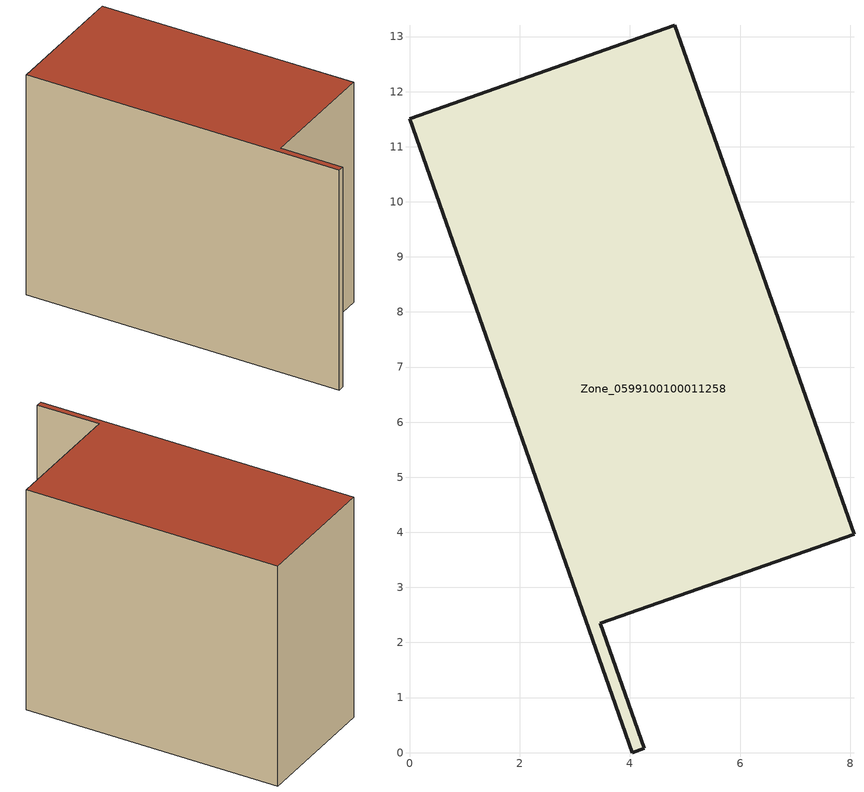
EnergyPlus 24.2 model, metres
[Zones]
Zone_0599100100011258
 floor ground (C_G): 0,11.51 4.82,13.2 8.07,3.97 3.46,2.35 4.26,0.08 4.04,0 z0
 wall outside (C_F): 4.82,13.2 0,11.51 4.04,0 4.26,0.08 3.46,2.35 8.07,3.97 4.82,13.2 z0:8.7
 roof outside (C_R): 0,11.51 4.04,0 4.26,0.08 3.46,2.35 8.07,3.97 4.82,13.2 z8.7
[BUILDING]
Pand.0599100100011258: North Axis=0; Terrain=City; Loads Convergence Tolerance Value=0.04; Temperature Convergence Tolerance Value=0.4; Solar Distribution=FullExterior; Maximum Number of Warmup Days=25; Minimum Number of Warmup Days=1
[Site:Location]
Rotterdam.The.Hague.AP_ZH_NLD Design_Conditions: Latitude=51.96; Longitude=4.45; Time Zone=1; Elevation=-4.5
[SITE:GROUNDTEMPERATURE:BUILDINGSURFACE]
18, 18, 18, 18, 18, 18, 18, 18, 18, 18, 18, 18
[MATERIAL] Thermal Absorptance=0.9; Solar Absorptance=0.7; Visible Absorptance=0.7
Name | Roughness | Thickness | Conductivity | Density | Specific Heat
G.TI.2015-2018 | MediumSmooth | 0.15 | 0.0428571 | 540 | 1210
F.TI.2015-2018 | Rough | 0.3 | 0.0666667 | 1920 | 840
R.TI.2015-2018 | MediumRough | 0.2 | 0.0333333 | 1500 | 1000
[CONSTRUCTION]
C_G: G.TI.2015-2018
C_F: F.TI.2015-2018
C_R: R.TI.2015-2018
[ZONE]
Zone_0599100100011258: Type=1; Multiplier=1; Ceiling Height=Autocalculate; Volume=Autocalculate; Floor Area=autocalculate; Part of Total Floor Area=Yes
[ZONEINFILTRATION:DESIGNFLOWRATE]
Infil_Zone_0599100100011258: Zone or ZoneList or Space or SpaceList=Zone_0599100100011258; Schedule=AlwaysOn; Design Flow Rate Calculation Method=Flow/Area; Flow Rate per Floor Area=0.0015; Constant Term Coefficient=1; Temperature Term Coefficient=0; Velocity Term Coefficient=0; Velocity Squared Term Coefficient=0
[HVACTEMPLATE:ZONE:IDEALLOADSAIRSYSTEM]
Zone_0599100100011258: Maximum Heating Supply Air Temperature=50; Minimum Cooling Supply Air Temperature=13; Maximum Heating Supply Air Humidity Ratio=0.0156; Minimum Cooling Supply Air Humidity Ratio=0.0077; Heating Limit=NoLimit; Cooling Limit=NoLimit; Dehumidification Control Type=ConstantSensibleHeatRatio; Cooling Sensible Heat Ratio=0.7; Dehumidification Setpoint=60; Humidification Control Type=None; Humidification Setpoint=30; Outdoor Air Method=None; Outdoor Air Flow Rate per Person=0.00944; Outdoor Air Flow Rate per Zone Floor Area=0; Outdoor Air Flow Rate per Zone=0; Demand Controlled Ventilation Type=None; Outdoor Air Economizer Type=NoEconomizer; Heat Recovery Type=None; Sensible Heat Recovery Effectiveness=0.7; Latent Heat Recovery Effectiveness=0.65
[ZONECONTROL:THERMOSTAT]
ThermostatControl_Zone_0599100100011258: Zone or ZoneList=Zone_0599100100011258; Control Type Schedule=DualSetpointControlType; Control 1=Thermostat_Zone_0599100100011258; Temperature Difference Between Cutout And Setpoint=0
[THERMOSTATSETPOINT:DUALSETPOINT]
Thermostat_Zone_0599100100011258: Heating Setpoint Temperature Schedule=HeatingSetpoint_Zone_0599100100011258; Cooling Setpoint Temperature Schedule=CoolingSetpoint_Zone_0599100100011258
[SCHEDULE:COMPACT]
HeatingSetpoint_Zone_0599100100011258: Through: 12/31, For: AllDays, Until: 24:00, 21
CoolingSetpoint_Zone_0599100100011258: Through: 12/31, For: AllDays, Until: 24:00, 24
DualSetpointControlType: Through: 12/31, For: AllDays, Until: 24:00, 4
AlwaysOn: Through: 12/31, For: AllDays, Until: 24:00, 1
